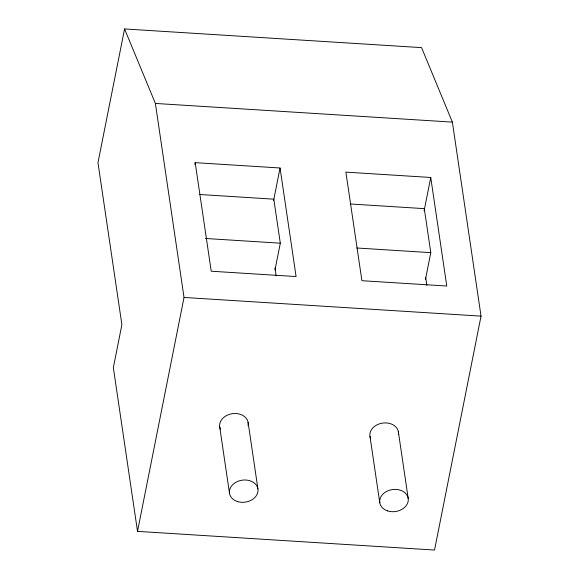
<?xml version="1.0" encoding="UTF-8"?>
<svg xmlns="http://www.w3.org/2000/svg" width="579" height="579" viewBox="0 0 579 579"><rect width="100%" height="100%" fill="white"/><g stroke="black" fill="none" stroke-linecap="round" stroke-linejoin="round"><path stroke-width="0.87" d="M124.565 28.95L97.967 162.699L121.887 324.681L113.346 367.651L137.52 531.37L434.525 550.05L481.033 316.134L452.38 122.118L421.563 47.63L124.565 28.95L155.382 103.438L184.028 297.454L137.52 531.37M194.848 164.414L195.195 162.656L280.055 167.99L296.086 276.559L211.226 271.218L195.195 162.656M273.585 200.544L280.055 167.99M275.003 269.886L280.308 243.187L273.809 199.169L199.798 194.508M424.089 210.901L430.74 177.471L345.88 172.129L361.911 280.699L446.771 286.033L430.74 177.471M425.485 279.353L430.798 252.654L424.298 208.635L350.288 203.974M155.382 103.438L452.38 122.118M205.393 238.476L280.308 243.187M356.787 248L430.798 252.654M184.028 297.454L481.033 316.134M425.674 277.363L426.861 285.375M398.359 431.782L408.181 498.266M369.974 436.356L379.788 502.84M274.996 267.889L276.176 275.894M248.094 422.395L257.916 488.871M219.709 426.962L229.523 493.446M220.425 429.234A14.381 11.095 -8.4 0 1 232.548 413.667A14.381 11.095 -8.4 0 1 248.044 425.565M370.69 438.629A14.381 11.095 -8.4 0 1 382.306 423.133A14.381 11.095 -8.4 0 1 398.432 434.163M237.303 501.501A14.381 11.095 -8.4 0 0 258.01 489.66A14.381 11.095 -8.4 0 0 235.841 482.321A14.381 11.095 -8.4 0 0 237.303 501.501M387.568 510.888A14.381 11.095 -8.4 0 0 408.275 499.055A14.381 11.095 -8.4 0 0 386.106 491.709A14.381 11.095 -8.4 0 0 387.568 510.888"/></g></svg>
